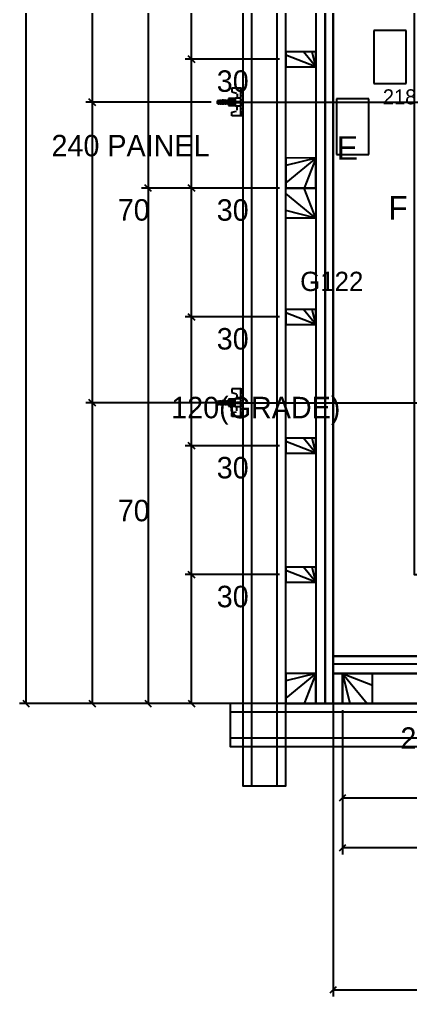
# Model space of a CAD drawing. Header units: metres. Extents: x 3191 to 8466, y 8889 to 10767.
# Drawn here: x 7943.8 to 8125.9, y 10036.1 to 10491 of the extents above; entities that cross this region are included whole.
import ezdxf

# ---------------------------------------------------------------- set-up
doc = ezdxf.new("R2010")
doc.units = ezdxf.units.M

msp = doc.modelspace()

# ---------------------------------------------------------------- linework, layer by layer
at = {"layer": 'CHAPA', "color": 1}
for p, q in [((8089.84, 10194.51), (8089.84, 10186.51)), ((8089.84, 10186.51), (8093.61, 10186.51))]:
    msp.add_line(p, q, dxfattribs=at)
for points in [[(8086.24, 10172.51), (8089.84, 10172.51), (8089.84, 10652.51), (8086.24, 10652.51), (8086.24, 10172.51)], [(8089.84, 10194.51), (8441.84, 10194.51), (8441.84, 10190.91), (8089.84, 10190.91), (8089.84, 10194.51)]]:
    msp.add_lwpolyline(points, dxfattribs=at)
at = {"layer": 'CONCRETO', "color": 2}
msp.add_lwpolyline([(8419.84, 10194.51), (8419.84, 10232.51), (8127.84, 10232.51), (8127.84, 10630.51), (8089.84, 10630.51), (8089.84, 10194.51), (8419.84, 10194.51)], dxfattribs=at)
at = {"layer": 'COTA', "color": 241}
for p, q in [((7946.82, 10652.51), (7946.82, 10172.51)), ((8003.7, 10652.53), (8003.7, 10412.54)), ((7977.66, 10572.51), (7977.66, 10452.54)), ((8023.9, 10472.54), (8023.9, 10532.54)), ((8064.84, 10472.54), (8020.9, 10472.54)), ((8064.84, 10472.54), (8020.9, 10472.54)), ((8023.9, 10412.54), (8023.9, 10472.54)), ((8033.03, 10452.54), (7974.66, 10452.54)), ((8033.03, 10452.54), (7974.66, 10452.54)), ((7977.66, 10452.54), (7977.66, 10312.6)), ((8064.83, 10412.54), (8000.7, 10412.54)), ((8064.85, 10412.53), (8000.7, 10412.53)), ((8003.7, 10412.53), (8003.7, 10172.54)), ((8064.83, 10412.54), (8020.9, 10412.54)), ((8064.84, 10412.53), (8020.9, 10412.53)), ((8023.9, 10352.54), (8023.9, 10412.53)), ((8064.84, 10352.54), (8020.9, 10352.54)), ((8064.84, 10352.54), (8020.9, 10352.54)), ((8023.9, 10292.54), (8023.9, 10352.54)), ((8044.8, 10312.6), (7974.66, 10312.6)), ((8044.8, 10312.6), (7974.66, 10312.6)), ((7977.66, 10312.6), (7977.66, 10172.54)), ((8064.84, 10292.54), (8020.9, 10292.54)), ((8064.84, 10292.54), (8020.9, 10292.54)), ((8023.9, 10232.54), (8023.9, 10292.54)), ((8064.84, 10232.54), (8020.9, 10232.54)), ((8064.84, 10232.54), (8020.9, 10232.54)), ((8023.9, 10172.54), (8023.9, 10232.54)), ((8089.84, 10183.51), (8089.84, 10036.11)), ((8086.84, 10172.51), (7943.82, 10172.51)), ((8064.84, 10172.54), (7974.66, 10172.54)), ((8064.83, 10172.54), (8000.7, 10172.54)), ((8064.83, 10172.54), (8020.9, 10172.54)), ((8094.22, 10169.47), (8094.22, 10125.54)), ((8094.22, 10169.47), (8094.22, 10102.25)), ((8094.22, 10128.54), (8148.22, 10128.54)), ((8254.22, 10105.25), (8094.22, 10105.25)), ((8441.84, 10039.11), (8089.84, 10039.11))]:
    msp.add_line(p, q, dxfattribs=at)
at = {"layer": 'COTA', "color": 180}
for p, q in [((8108.84, 10485.85), (8108.84, 10461.18)), ((8123.84, 10485.85), (8108.84, 10485.85)), ((8123.84, 10461.18), (8123.84, 10485.85)), ((8108.84, 10461.18), (8123.84, 10461.18)), ((8091.54, 10454.15), (8091.54, 10428.15)), ((8106.54, 10454.15), (8091.54, 10454.15)), ((8106.54, 10428.15), (8106.54, 10454.15)), ((8091.54, 10428.15), (8106.54, 10428.15))]:
    msp.add_line(p, q, dxfattribs=at)
at = {"layer": 'COTA'}
for p, q in [((8022.4, 10474.04), (8025.4, 10471.04)), ((8025.4, 10471.04), (8022.4, 10474.04)), ((7976.16, 10454.04), (7979.16, 10451.04)), ((7979.16, 10451.04), (7976.16, 10454.04)), ((8002.2, 10414.04), (8005.2, 10411.04)), ((8005.2, 10411.03), (8002.2, 10414.03)), ((8022.4, 10414.04), (8025.4, 10411.04)), ((8025.4, 10411.03), (8022.4, 10414.03)), ((8025.4, 10351.04), (8022.4, 10354.04)), ((8022.4, 10354.04), (8025.4, 10351.04)), ((7976.16, 10314.1), (7979.16, 10311.1)), ((7979.16, 10311.1), (7976.16, 10314.1)), ((8022.4, 10294.04), (8025.4, 10291.04)), ((8025.4, 10291.04), (8022.4, 10294.04)), ((8025.4, 10231.04), (8022.4, 10234.04)), ((8022.4, 10234.04), (8025.4, 10231.04)), ((7945.32, 10174.01), (7948.32, 10171.01)), ((7976.16, 10174.04), (7979.16, 10171.04)), ((8002.2, 10174.04), (8005.2, 10171.04)), ((8022.4, 10174.04), (8025.4, 10171.04)), ((8095.72, 10130.04), (8092.72, 10127.04)), ((8095.72, 10106.75), (8092.72, 10103.75)), ((8091.34, 10040.61), (8088.34, 10037.61))]:
    msp.add_line(p, q, dxfattribs=at)
at = {"layer": 'Hachura'}
for p, q in [((8046.93, 10459.05), (8042.67, 10459.05)), ((8042.67, 10459.05), (8042.67, 10457.38)), ((8046.91, 10458.92), (8047.84, 10458.92)), ((8046.91, 10458.71), (8047.84, 10458.71)), ((8046.91, 10458.37), (8047.84, 10458.37)), ((8046.93, 10459.05), (8047.83, 10459.05)), ((8046.93, 10446.15), (8046.93, 10459.05)), ((8047.83, 10459.05), (8047.83, 10446.16)), ((8047.83, 10458.1), (8047.83, 10450.29)), ((8036.35, 10452.99), (8036.69, 10453.67)), ((8036.92, 10453.61), (8036.35, 10452.48)), ((8036.77, 10451.5), (8037.85, 10453.67)), ((8038.08, 10453.61), (8037.01, 10451.47)), ((8037.93, 10451.5), (8039.01, 10453.67)), ((8039.24, 10453.61), (8038.17, 10451.47)), ((8039.09, 10451.5), (8040.17, 10453.67)), ((8040.4, 10453.61), (8039.33, 10451.47)), ((8044.35, 10454.28), (8041.12, 10454.28)), ((8041.12, 10454.28), (8041.12, 10450.93)), ((8041.19, 10454.28), (8041.19, 10450.93)), ((8042.67, 10457.38), (8044.88, 10456.79)), ((8044.35, 10454.54), (8044.35, 10454.28)), ((8044.35, 10454.54), (8046.93, 10454.54)), ((8044.35, 10454.54), (8044.35, 10454.28)), ((8044.35, 10450.67), (8044.35, 10454.54)), ((8045.12, 10456.48), (8045.12, 10454.53)), ((8046.91, 10457.9), (8047.84, 10457.9)), ((8046.91, 10457.06), (8047.84, 10457.06)), ((8046.91, 10455.63), (8047.83, 10455.63)), ((8047.05, 10453.58), (8047.49, 10453.58)), ((8036.35, 10453.51), (8036.03, 10453.18)), ((8036.03, 10451.89), (8036.03, 10453.18)), ((8036.35, 10451.57), (8036.03, 10451.89)), ((8037, 10453.51), (8036.35, 10452.22)), ((8036.35, 10453.51), (8036.35, 10451.57)), ((8036.35, 10453.25), (8036.48, 10453.51)), ((8036.67, 10451.57), (8036.35, 10451.57)), ((8036.67, 10451.57), (8037.64, 10453.51)), ((8036.67, 10451.57), (8037.64, 10453.51)), ((8037, 10453.51), (8037.64, 10453.51)), ((8038.16, 10453.51), (8037.19, 10451.57)), ((8037.83, 10451.57), (8037.19, 10451.57)), ((8037.83, 10451.57), (8038.8, 10453.51)), ((8038.8, 10453.51), (8038.16, 10453.51)), ((8039.32, 10453.51), (8038.35, 10451.57)), ((8038.56, 10451.57), (8038.35, 10451.57)), ((8038.99, 10451.57), (8038.35, 10451.57)), ((8038.99, 10451.57), (8039.96, 10453.51)), ((8039.53, 10453.51), (8039.32, 10453.51)), ((8040.48, 10453.51), (8039.51, 10451.57)), ((8040.16, 10451.57), (8039.51, 10451.57)), ((8039.53, 10453.51), (8039.96, 10453.51)), ((8040.16, 10451.57), (8041.12, 10453.51)), ((8040.48, 10453.51), (8041.12, 10453.51)), ((8041.12, 10452.73), (8040.49, 10451.47)), ((8041.12, 10452.47), (8040.67, 10451.57)), ((8041.12, 10451.57), (8040.67, 10451.57)), ((8041.12, 10453.51), (8044.35, 10453.51)), ((8041.12, 10451.96), (8044.35, 10451.96)), ((8041.12, 10450.93), (8044.35, 10450.93)), ((8046.93, 10450.67), (8044.35, 10450.67)), ((8044.93, 10452.81), (8046.93, 10452.81)), ((8046.93, 10452.29), (8044.93, 10452.29)), ((8045.12, 10448.73), (8045.12, 10450.67)), ((8046.91, 10449.56), (8047.84, 10449.56)), ((8046.93, 10452.6), (8047.83, 10452.6)), ((8046.93, 10452.6), (8046.93, 10450.67)), ((8046.93, 10451.31), (8046.93, 10451.96)), ((8046.93, 10446.15), (8046.93, 10451.31)), ((8047.25, 10451.64), (8047.04, 10451.64)), ((8047.68, 10451.64), (8047.25, 10451.64)), ((8042.67, 10447.83), (8044.88, 10448.41)), ((8042.67, 10446.15), (8042.67, 10447.83)), ((8047.83, 10446.16), (8042.69, 10446.16)), ((8046.91, 10448.15), (8047.84, 10448.15)), ((8046.91, 10447.31), (8047.84, 10447.31)), ((8046.91, 10446.84), (8047.84, 10446.84)), ((8046.91, 10446.51), (8047.84, 10446.51)), ((8046.91, 10446.3), (8047.84, 10446.3)), ((8046.9, 10319.05), (8042.64, 10319.05)), ((8042.64, 10319.05), (8042.64, 10317.38)), ((8042.64, 10317.38), (8044.85, 10316.79)), ((8046.88, 10318.92), (8047.81, 10318.92)), ((8046.88, 10318.71), (8047.81, 10318.71)), ((8046.88, 10318.37), (8047.81, 10318.37)), ((8046.88, 10317.9), (8047.81, 10317.9)), ((8046.88, 10317.06), (8047.81, 10317.06)), ((8046.9, 10319.05), (8047.8, 10319.05)), ((8046.9, 10306.15), (8046.9, 10319.05)), ((8047.8, 10319.05), (8047.8, 10306.16)), ((8047.8, 10318.1), (8047.8, 10310.29)), ((8036.33, 10313.51), (8036, 10313.18)), ((8036, 10311.89), (8036, 10313.18)), ((8036.32, 10312.99), (8036.66, 10313.67)), ((8036.89, 10313.61), (8036.32, 10312.48)), ((8036.32, 10313.25), (8036.45, 10313.51)), ((8036.97, 10313.51), (8036.32, 10312.22)), ((8036.33, 10313.51), (8036.33, 10311.57)), ((8036.65, 10311.57), (8037.61, 10313.51)), ((8036.65, 10311.57), (8037.61, 10313.51)), ((8036.74, 10311.5), (8037.82, 10313.67)), ((8036.97, 10313.51), (8037.61, 10313.51)), ((8038.05, 10313.61), (8036.98, 10311.47)), ((8038.13, 10313.51), (8037.16, 10311.57)), ((8037.81, 10311.57), (8038.77, 10313.51)), ((8037.9, 10311.5), (8038.98, 10313.67)), ((8038.77, 10313.51), (8038.13, 10313.51)), ((8039.21, 10313.61), (8038.14, 10311.47)), ((8039.29, 10313.51), (8038.32, 10311.57)), ((8038.97, 10311.57), (8039.94, 10313.51)), ((8039.06, 10311.5), (8040.14, 10313.67)), ((8039.5, 10313.51), (8039.29, 10313.51)), ((8040.37, 10313.61), (8039.3, 10311.47)), ((8040.45, 10313.51), (8039.48, 10311.57)), ((8039.5, 10313.51), (8039.94, 10313.51)), ((8040.13, 10311.57), (8041.1, 10313.51)), ((8040.45, 10313.51), (8041.1, 10313.51)), ((8041.1, 10312.73), (8040.46, 10311.47)), ((8041.1, 10314.28), (8041.1, 10310.93)), ((8044.32, 10314.28), (8041.1, 10314.28)), ((8041.1, 10313.51), (8044.32, 10313.51)), ((8041.16, 10314.28), (8041.16, 10310.93)), ((8044.32, 10314.54), (8044.32, 10314.28)), ((8044.32, 10310.67), (8044.32, 10314.54)), ((8044.32, 10314.54), (8046.9, 10314.54)), ((8044.32, 10314.54), (8044.32, 10314.28)), ((8044.9, 10312.81), (8046.9, 10312.81)), ((8045.09, 10316.48), (8045.09, 10314.53)), ((8046.88, 10315.63), (8047.8, 10315.63)), ((8046.9, 10312.6), (8046.9, 10310.67)), ((8046.9, 10312.6), (8047.8, 10312.6)), ((8047.03, 10313.58), (8047.46, 10313.58)), ((8036.33, 10311.57), (8036, 10311.89)), ((8036.65, 10311.57), (8036.32, 10311.57)), ((8037.81, 10311.57), (8037.16, 10311.57)), ((8038.97, 10311.57), (8038.32, 10311.57)), ((8038.53, 10311.57), (8038.32, 10311.57)), ((8040.13, 10311.57), (8039.48, 10311.57)), ((8041.1, 10312.47), (8040.64, 10311.57)), ((8041.1, 10311.57), (8040.64, 10311.57)), ((8041.1, 10311.96), (8044.32, 10311.96)), ((8041.1, 10310.93), (8044.32, 10310.93)), ((8042.64, 10307.83), (8044.85, 10308.41)), ((8046.9, 10310.67), (8044.32, 10310.67)), ((8046.9, 10312.29), (8044.9, 10312.29)), ((8045.09, 10308.73), (8045.09, 10310.67)), ((8046.88, 10309.56), (8047.81, 10309.56)), ((8046.88, 10308.15), (8047.81, 10308.15)), ((8046.9, 10311.31), (8046.9, 10311.96)), ((8046.9, 10306.15), (8046.9, 10311.31)), ((8047.22, 10311.64), (8047.01, 10311.64)), ((8047.65, 10311.64), (8047.22, 10311.64)), ((8042.64, 10306.15), (8042.64, 10307.83)), ((8047.8, 10306.16), (8042.67, 10306.16)), ((8046.88, 10307.31), (8047.81, 10307.31)), ((8046.88, 10306.84), (8047.81, 10306.84)), ((8046.88, 10306.51), (8047.81, 10306.51)), ((8046.88, 10306.3), (8047.81, 10306.3))]:
    msp.add_line(p, q, dxfattribs=at)
at = {"layer": 'Hachura', "color": 251}
for p, q in [((8037.02, 10452.6), (8176.82, 10452.59)), ((8037, 10312.6), (8176.8, 10312.59))]:
    msp.add_line(p, q, dxfattribs=at)
for points in [[(8086.24, 10652.51), (8081.84, 10652.51), (8081.84, 10172.51), (8086.24, 10172.51), (8086.24, 10652.51)], [(8086.24, 10172.51), (8089.84, 10172.51), (8089.84, 10652.51), (8086.24, 10652.51), (8086.24, 10172.51)], [(8089.84, 10194.51), (8441.84, 10194.51), (8441.84, 10190.91), (8089.84, 10190.91), (8089.84, 10194.51)], [(8089.84, 10190.91), (8089.84, 10186.51), (8441.84, 10186.51), (8441.84, 10190.91), (8089.84, 10190.91)], [(8089.84, 10172.51), (8094.24, 10172.51), (8094.24, 10186.51), (8089.84, 10186.51), (8089.84, 10172.51)]]:
    msp.add_lwpolyline(points, dxfattribs=at)
at = {"layer": 'Madeira', "color": 126}
for p, q in [((8081.83, 10469.02), (8067.84, 10474.46)), ((8081.83, 10469.02), (8076.08, 10476.03)), ((8081.83, 10469.02), (8080.1, 10476.02)), ((8081.84, 10426.52), (8067.83, 10415.02)), ((8081.84, 10426.52), (8067.84, 10423.05)), ((8081.84, 10426.52), (8076.4, 10412.53)), ((8081.82, 10398.51), (8067.84, 10410.04)), ((8081.82, 10398.51), (8076.41, 10412.52)), ((8081.82, 10398.51), (8067.83, 10402.01)), ((8081.83, 10349.02), (8067.84, 10354.46)), ((8081.83, 10349.02), (8076.08, 10356.03)), ((8081.83, 10349.02), (8080.1, 10356.02)), ((8081.83, 10289.02), (8067.84, 10294.46)), ((8081.83, 10289.02), (8076.08, 10296.03)), ((8081.83, 10289.02), (8080.1, 10296.02)), ((8081.83, 10229.02), (8076.08, 10236.03)), ((8081.83, 10229.02), (8080.1, 10236.02)), ((8081.83, 10229.02), (8067.84, 10234.46)), ((8081.84, 10186.52), (8067.83, 10175.02)), ((8081.84, 10186.52), (8067.84, 10183.05)), ((8081.84, 10186.52), (8076.4, 10172.53))]:
    msp.add_line(p, q, dxfattribs=at)
for points in [[(8081.84, 10412.52), (8067.84, 10412.54), (8067.84, 10652.53), (8081.84, 10652.51), (8081.84, 10412.52)], [(8081.83, 10469.02), (8081.84, 10476.02), (8067.84, 10476.04), (8067.83, 10469.04), (8081.83, 10469.02)], [(8081.84, 10426.52), (8067.84, 10426.54), (8067.83, 10412.54), (8081.83, 10412.52), (8081.84, 10426.52)], [(8081.82, 10398.51), (8067.82, 10398.53), (8067.84, 10412.53), (8081.84, 10412.51), (8081.82, 10398.51)], [(8081.84, 10172.52), (8067.84, 10172.54), (8067.84, 10412.53), (8081.84, 10412.51), (8081.84, 10172.52)], [(8081.83, 10349.02), (8081.84, 10356.02), (8067.84, 10356.04), (8067.83, 10349.04), (8081.83, 10349.02)], [(8081.83, 10289.02), (8081.84, 10296.02), (8067.84, 10296.04), (8067.83, 10289.04), (8081.83, 10289.02)], [(8081.83, 10229.02), (8081.84, 10236.02), (8067.84, 10236.04), (8067.83, 10229.04), (8081.83, 10229.02)], [(8081.84, 10186.52), (8067.84, 10186.54), (8067.83, 10172.54), (8081.83, 10172.52), (8081.84, 10186.52)], [(8094.24, 10186.47), (8094.24, 10172.47), (8254.24, 10172.47), (8254.24, 10186.47), (8094.24, 10186.47)]]:
    msp.add_lwpolyline(points, dxfattribs=at)
at = {"layer": 'MEIO_PONT', "color": 93}
for q in [(8097.72, 10172.47), (8105.75, 10172.47), (8108.24, 10181.04)]:
    msp.add_line((8094.24, 10186.47), q, dxfattribs=at)
msp.add_lwpolyline([(8094.24, 10186.47), (8094.24, 10172.47), (8108.24, 10172.47), (8108.24, 10186.47), (8094.24, 10186.47)], dxfattribs=at)
at = {"layer": 'Perfil Metálico', "color": 224}
for points in [[(8067.84, 10684.45), (8047.84, 10684.45), (8047.84, 10134.19), (8067.84, 10134.19), (8067.84, 10684.45)], [(8051.84, 10134.19), (8063.84, 10134.19), (8063.84, 10684.45), (8051.84, 10684.45), (8051.84, 10134.19)], [(8041.93, 10172.51), (8041.93, 10152.51), (8466.21, 10152.51), (8466.21, 10172.51), (8041.93, 10172.51)], [(8466.21, 10156.51), (8466.21, 10168.51), (8041.93, 10168.51), (8041.93, 10156.51), (8466.21, 10156.51)]]:
    msp.add_lwpolyline(points, dxfattribs=at)
at = {"layer": 'SARRAFO', "color": 251}
msp.add_line((8089.84, 10186.51), (8441.84, 10186.47), dxfattribs=at)
for points in [[(8086.24, 10172.51), (8086.24, 10652.51), (8081.84, 10652.51), (8081.84, 10172.51), (8086.24, 10172.51)], [(8086.24, 10172.51), (8086.24, 10652.51), (8081.84, 10652.51), (8081.84, 10172.51), (8086.24, 10172.51)], [(8441.84, 10186.47), (8441.84, 10194.51), (8089.84, 10194.51), (8089.84, 10186.51)], [(8094.24, 10186.51), (8094.24, 10172.51), (8089.84, 10172.51), (8089.84, 10186.51), (8094.24, 10186.51)]]:
    msp.add_lwpolyline(points, dxfattribs=at)

# ---------------------------------------------------------------- texts
at = {"layer": 'COTA', "color": 241}
for s, p in [('30', (8035.68, 10457.34)), ('240 PAINEL', (7958.71, 10427.31)), ('70', (7989.56, 10397.37)), ('30', (8035.68, 10397.33)), ('30', (8035.68, 10337.34)), ('120(GRADE)', (8014.48, 10305.33)), ('30', (8035.68, 10277.34)), ('70', (7989.56, 10257.37)), ('30', (8035.68, 10217.34)), ('27', (8121.22, 10151.42))]:
    msp.add_text(s, height=10, dxfattribs=at).set_placement(p)
at = {"layer": 'COTA', "color": 1}
msp.add_text('218', height=7, dxfattribs=at).set_placement((8113.04, 10451.51))
at = {"layer": 'TEXTO_GERAL', "color": 7}
for s, p in [('E', (8091.65, 10425.68)), ('F', (8115.6, 10397.86))]:
    msp.add_text(s, height=11, dxfattribs=at).set_placement(p)
at = {"layer": 'TEXTO_GERAL'}
msp.add_text('G122', height=9, dxfattribs=at).set_placement((8074.54, 10364.57))

doc.saveas('drawing.dxf')
